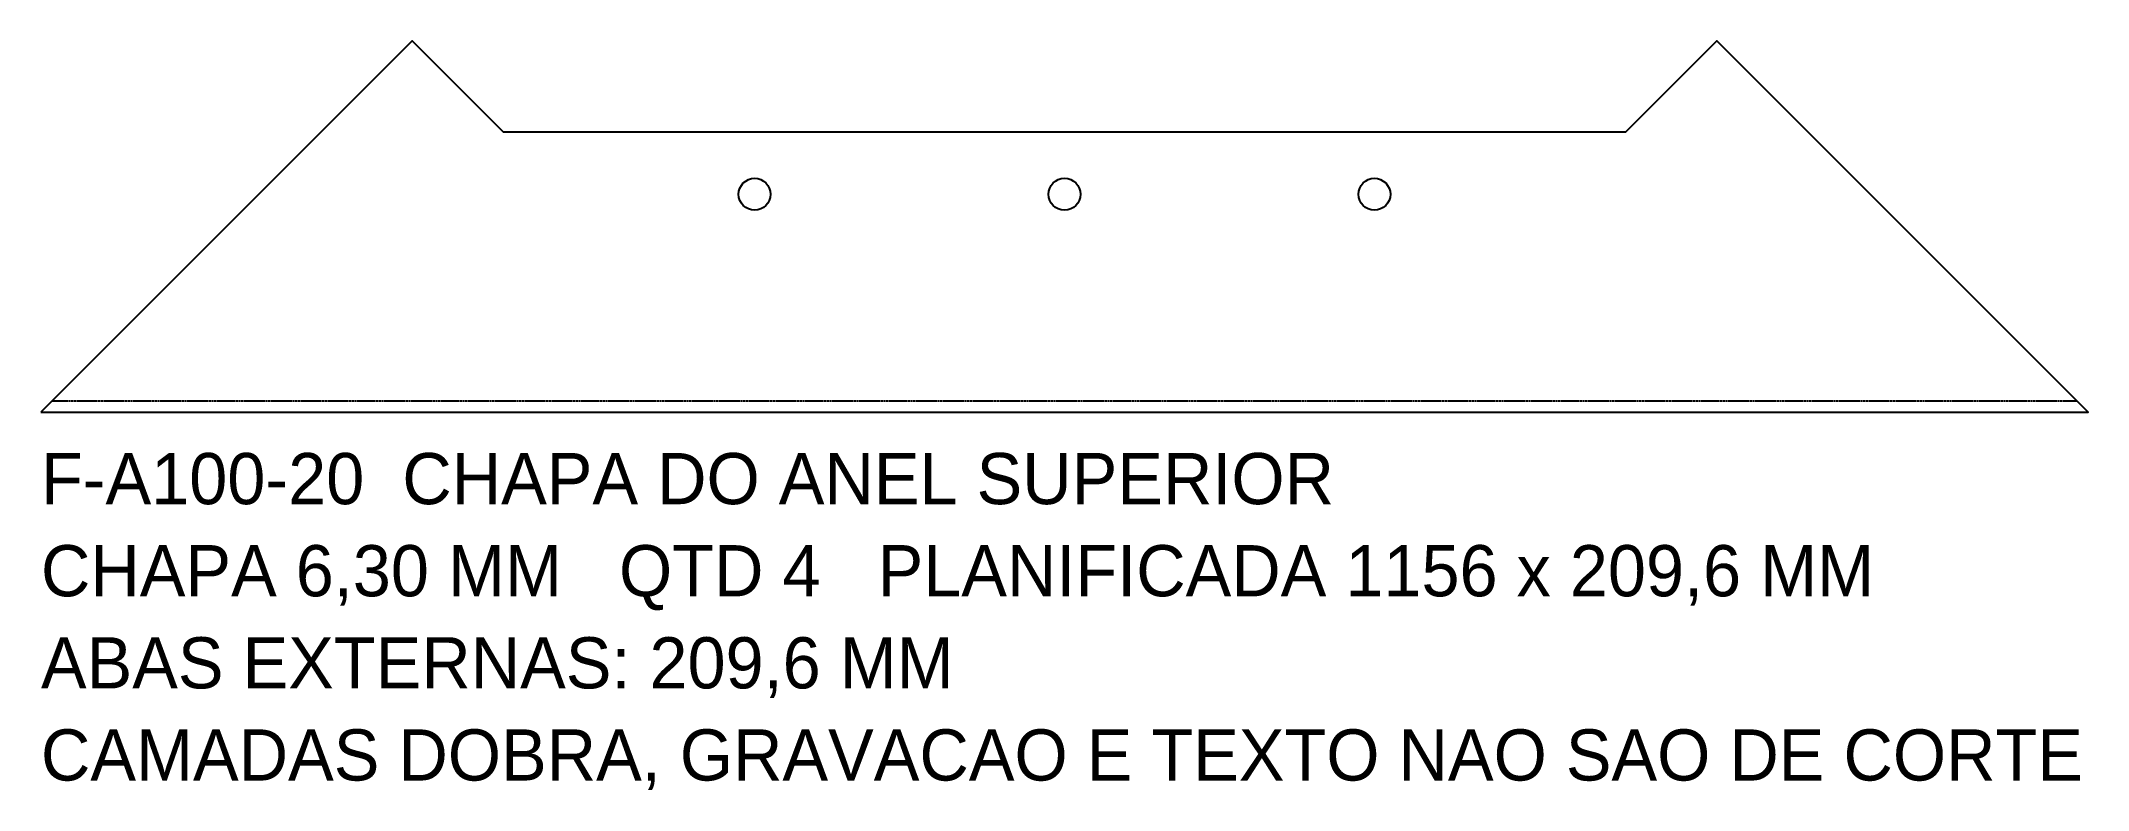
# Model space of a CAD drawing. Header units: millimetres. Extents: x 0 to 1156, y -213 to 210.
import ezdxf

# ---------------------------------------------------------------- set-up
doc = ezdxf.new("R2010")
doc.units = ezdxf.units.MM
doc.linetypes.add('DASHED', pattern=[1.524, 1.27, -0.254])
for name, color, linetype in [('CORTE', 7, 'CONTINUOUS'), ('GRAVACAO', 4, 'DASHED'), ('TEXTO', 3, 'CONTINUOUS')]:
    doc.layers.add(name, color=color, linetype=linetype)

msp = doc.modelspace()

# ---------------------------------------------------------------- linework, layer by layer
at = {"layer": 'CORTE'}
msp.add_lwpolyline([(0, 0), (1156, 0), (946.43, 209.57), (894.86, 158), (261.14, 158), (209.57, 209.57)], close=True, dxfattribs=at)
for centre in [(403, 123), (578, 123), (753, 123)]:
    msp.add_circle(centre, 9, dxfattribs=at)
at = {"layer": 'GRAVACAO'}
msp.add_line((6.33, 6.33), (1149.67, 6.33), dxfattribs=at)

# ---------------------------------------------------------------- texts
at = {"layer": 'TEXTO'}
for s, p in [('F-A100-20  CHAPA DO ANEL SUPERIOR', (0, -52.02)), ('CHAPA 6,30 MM   QTD 4   PLANIFICADA 1156 x 209,6 MM', (0, -104.04)), ('ABAS EXTERNAS: 209,6 MM', (0, -156.06)), ('CAMADAS DOBRA, GRAVACAO E TEXTO NAO SAO DE CORTE', (0, -208.08))]:
    msp.add_text(s, height=28.9, dxfattribs=at).set_placement(p)

doc.saveas('drawing.dxf')
